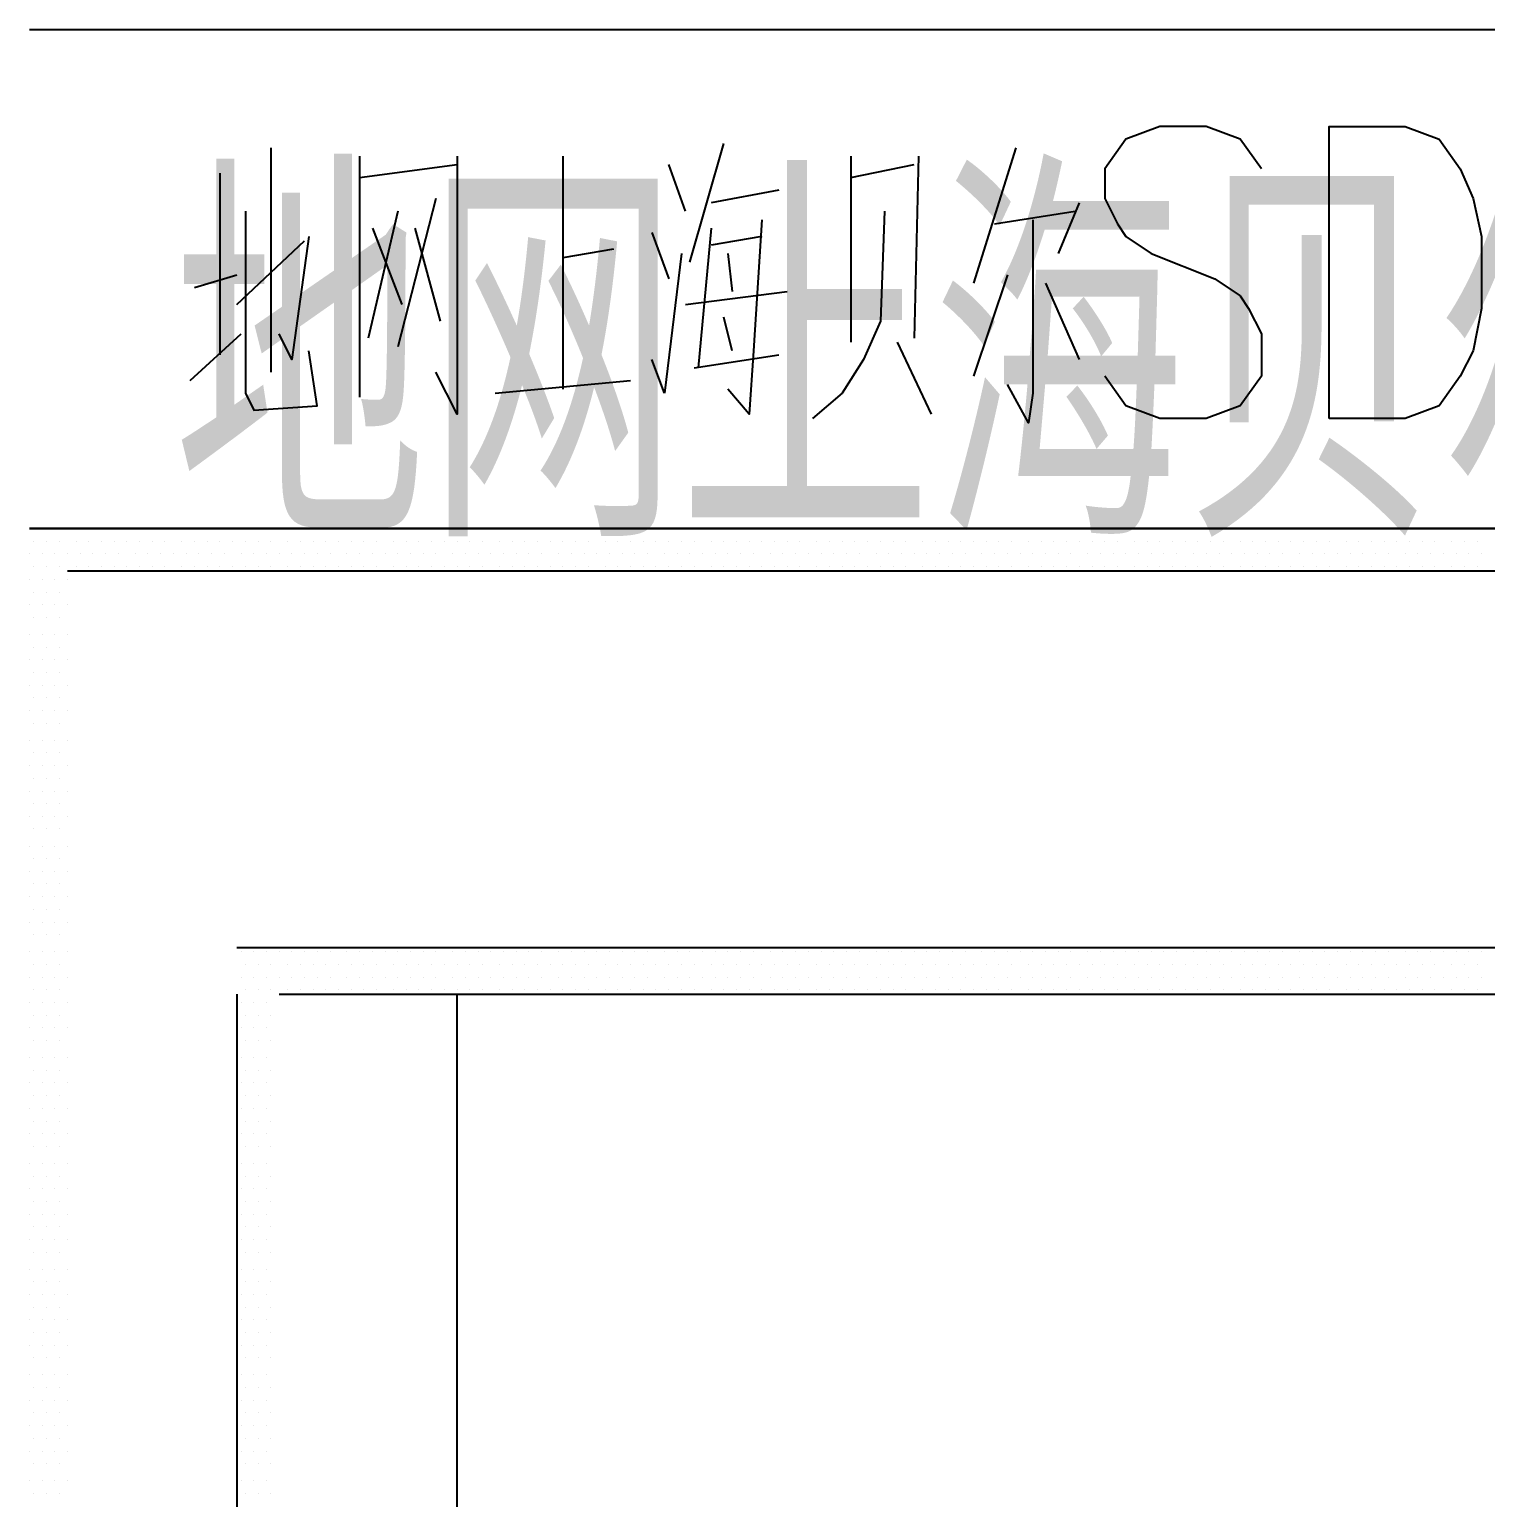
# Model space of a CAD drawing. Header units: metres. Extents: x 17 to 1264, y 17 to 859.
# Drawn here: x 307.72 to 357.25, y 699.69 to 749.66 of the extents above; entities that cross this region are included whole.
import ezdxf

# ---------------------------------------------------------------- set-up
doc = ezdxf.new("R2010")
doc.units = ezdxf.units.M
for name, color, linetype in [('LINES', 7, 'Continuous'), ('POLYLINES', 4, 'Continuous'), ('RECTS', 7, 'Continuous'), ('TEXTS', 3, 'Continuous')]:
    doc.layers.add(name, color=color, linetype=linetype)

msp = doc.modelspace()

# ---------------------------------------------------------------- linework, layer by layer
at = {"layer": 'LINES'}
for p, q in [((315.93, 745.63), (315.93, 738)), ((330.19, 741.74), (331.34, 745.78)), ((341.27, 745.63), (339.83, 741.02)), ((318.95, 745.34), (318.95, 737.14)), ((318.95, 744.62), (322.27, 745.06)), ((325.87, 745.34), (325.87, 737.42)), ((330.04, 743.47), (329.47, 745.06)), ((335.66, 745.34), (335.66, 739.01)), ((335.66, 744.62), (337.82, 745.06)), ((337.96, 745.34), (337.82, 739.15)), ((314.2, 744.77), (314.2, 738.58)), ((333.21, 744.19), (330.91, 743.76)), ((321.55, 743.9), (320.25, 738.86)), ((343.43, 743.76), (342.71, 742.03)), ((320.25, 743.47), (319.24, 739.15)), ((332.63, 743.18), (332.35, 738.72)), ((340.55, 743.04), (343.29, 743.47)), ((319.39, 742.9), (320.39, 740.3)), ((320.83, 742.9), (321.69, 739.73)), ((328.89, 742.75), (329.47, 741.17)), ((330.91, 742.9), (330.47, 738.14)), ((332.63, 742.61), (330.91, 742.32)), ((314.78, 740.3), (317.08, 742.46)), ((327.59, 742.18), (325.87, 741.89)), ((329.9, 742.03), (329.32, 737.28)), ((331.48, 742.03), (331.63, 740.74)), ((313.34, 740.88), (314.78, 741.31)), ((340.99, 741.31), (339.83, 737.86)), ((342.28, 741.02), (343.43, 738.43)), ((330.04, 740.3), (333.5, 740.74)), ((331.63, 738.72), (331.34, 739.87)), ((313.19, 737.71), (314.92, 739.3)), ((337.24, 739.01), (338.39, 736.56)), ((330.33, 738.14), (333.21, 738.58)), ((329.32, 737.28), (328.89, 738.43)), ((323.56, 737.28), (328.17, 737.71)), ((307.87, 732.24), (307.87, 732.24)), ((308.3, 732.24), (308.3, 732.24)), ((308.73, 732.24), (308.73, 732.24)), ((309.31, 732.24), (309.31, 732.24)), ((309.74, 732.24), (309.74, 732.24)), ((310.17, 732.24), (310.17, 732.24)), ((310.6, 732.24), (310.6, 732.24)), ((311.03, 732.24), (311.03, 732.24)), ((311.47, 732.24), (311.47, 732.24)), ((311.9, 732.24), (311.9, 732.24)), ((312.33, 732.24), (312.33, 732.24)), ((312.91, 732.24), (312.91, 732.24)), ((313.34, 732.24), (313.34, 732.24)), ((313.77, 732.24), (313.77, 732.24)), ((314.2, 732.24), (314.2, 732.24)), ((314.63, 732.24), (314.63, 732.24)), ((315.07, 732.24), (315.07, 732.24)), ((315.5, 732.24), (315.5, 732.24)), ((315.93, 732.24), (315.93, 732.24)), ((316.51, 732.24), (316.51, 732.24)), ((316.94, 732.24), (316.94, 732.24)), ((317.37, 732.24), (317.37, 732.24)), ((317.8, 732.24), (317.8, 732.24)), ((318.23, 732.24), (318.23, 732.24)), ((318.67, 732.24), (318.67, 732.24)), ((319.1, 732.24), (319.1, 732.24)), ((319.53, 732.24), (319.53, 732.24)), ((320.11, 732.24), (320.11, 732.24)), ((320.54, 732.24), (320.54, 732.24)), ((320.97, 732.24), (320.97, 732.24)), ((321.4, 732.24), (321.4, 732.24)), ((321.83, 732.24), (321.83, 732.24)), ((322.27, 732.24), (322.27, 732.24)), ((322.7, 732.24), (322.7, 732.24)), ((323.13, 732.24), (323.13, 732.24)), ((323.71, 732.24), (323.71, 732.24)), ((324.14, 732.24), (324.14, 732.24)), ((324.57, 732.24), (324.57, 732.24)), ((325, 732.24), (325, 732.24)), ((325.43, 732.24), (325.43, 732.24)), ((325.87, 732.24), (325.87, 732.24)), ((326.3, 732.24), (326.3, 732.24)), ((326.73, 732.24), (326.73, 732.24)), ((327.31, 732.24), (327.31, 732.24)), ((327.74, 732.24), (327.74, 732.24)), ((328.17, 732.24), (328.17, 732.24)), ((328.6, 732.24), (328.6, 732.24)), ((329.03, 732.24), (329.03, 732.24)), ((329.47, 732.24), (329.47, 732.24)), ((329.9, 732.24), (329.9, 732.24)), ((330.33, 732.24), (330.33, 732.24)), ((330.91, 732.24), (330.91, 732.24)), ((331.34, 732.24), (331.34, 732.24)), ((331.77, 732.24), (331.77, 732.24)), ((332.2, 732.24), (332.2, 732.24)), ((332.63, 732.24), (332.63, 732.24)), ((333.07, 732.24), (333.07, 732.24)), ((333.5, 732.24), (333.5, 732.24)), ((333.93, 732.24), (333.93, 732.24)), ((334.51, 732.24), (334.51, 732.24)), ((334.94, 732.24), (334.94, 732.24)), ((335.37, 732.24), (335.37, 732.24)), ((335.8, 732.24), (335.8, 732.24)), ((336.23, 732.24), (336.23, 732.24)), ((336.67, 732.24), (336.67, 732.24)), ((337.1, 732.24), (337.1, 732.24)), ((337.53, 732.24), (337.53, 732.24)), ((338.11, 732.24), (338.11, 732.24)), ((338.54, 732.24), (338.54, 732.24)), ((338.97, 732.24), (338.97, 732.24)), ((339.4, 732.24), (339.4, 732.24)), ((339.83, 732.24), (339.83, 732.24)), ((340.27, 732.24), (340.27, 732.24)), ((340.7, 732.24), (340.7, 732.24)), ((341.13, 732.24), (341.13, 732.24)), ((341.71, 732.24), (341.71, 732.24)), ((342.14, 732.24), (342.14, 732.24)), ((342.57, 732.24), (342.57, 732.24)), ((343, 732.24), (343, 732.24)), ((343.43, 732.24), (343.43, 732.24)), ((343.87, 732.24), (343.87, 732.24)), ((344.3, 732.24), (344.3, 732.24)), ((344.73, 732.24), (344.73, 732.24)), ((345.31, 732.24), (345.31, 732.24)), ((345.74, 732.24), (345.74, 732.24)), ((346.17, 732.24), (346.17, 732.24)), ((346.6, 732.24), (346.6, 732.24)), ((347.03, 732.24), (347.03, 732.24)), ((347.47, 732.24), (347.47, 732.24)), ((347.9, 732.24), (347.9, 732.24)), ((348.33, 732.24), (348.33, 732.24)), ((348.91, 732.24), (348.91, 732.24)), ((349.34, 732.24), (349.34, 732.24)), ((349.77, 732.24), (349.77, 732.24)), ((350.2, 732.24), (350.2, 732.24)), ((350.63, 732.24), (350.63, 732.24)), ((351.07, 732.24), (351.07, 732.24)), ((351.5, 732.24), (351.5, 732.24)), ((351.93, 732.24), (351.93, 732.24)), ((352.51, 732.24), (352.51, 732.24)), ((352.94, 732.24), (352.94, 732.24)), ((353.37, 732.24), (353.37, 732.24)), ((353.8, 732.24), (353.8, 732.24)), ((354.23, 732.24), (354.23, 732.24)), ((354.67, 732.24), (354.67, 732.24)), ((355.1, 732.24), (355.1, 732.24)), ((355.53, 732.24), (355.53, 732.24)), ((356.11, 732.24), (356.11, 732.24)), ((356.54, 732.24), (356.54, 732.24)), ((356.97, 732.24), (356.97, 732.24)), ((307.72, 731.81), (307.72, 731.81)), ((308.15, 731.81), (308.15, 731.81)), ((308.59, 731.81), (308.59, 731.81)), ((309.02, 731.81), (309.02, 731.81)), ((309.45, 731.81), (309.45, 731.81)), ((309.88, 731.81), (309.88, 731.81)), ((310.31, 731.81), (310.31, 731.81)), ((310.75, 731.81), (310.75, 731.81)), ((311.32, 731.81), (311.32, 731.81)), ((311.75, 731.81), (311.75, 731.81)), ((312.19, 731.81), (312.19, 731.81)), ((312.62, 731.81), (312.62, 731.81)), ((313.05, 731.81), (313.05, 731.81)), ((313.48, 731.81), (313.48, 731.81)), ((313.91, 731.81), (313.91, 731.81)), ((314.35, 731.81), (314.35, 731.81)), ((314.92, 731.81), (314.92, 731.81)), ((315.35, 731.81), (315.35, 731.81)), ((315.79, 731.81), (315.79, 731.81)), ((316.22, 731.81), (316.22, 731.81)), ((316.65, 731.81), (316.65, 731.81)), ((317.08, 731.81), (317.08, 731.81)), ((317.51, 731.81), (317.51, 731.81)), ((317.95, 731.81), (317.95, 731.81)), ((318.52, 731.81), (318.52, 731.81)), ((318.95, 731.81), (318.95, 731.81)), ((319.39, 731.81), (319.39, 731.81)), ((319.82, 731.81), (319.82, 731.81)), ((320.25, 731.81), (320.25, 731.81)), ((320.68, 731.81), (320.68, 731.81)), ((321.11, 731.81), (321.11, 731.81)), ((321.55, 731.81), (321.55, 731.81)), ((322.12, 731.81), (322.12, 731.81)), ((322.55, 731.81), (322.55, 731.81)), ((322.99, 731.81), (322.99, 731.81)), ((323.42, 731.81), (323.42, 731.81)), ((323.85, 731.81), (323.85, 731.81)), ((324.28, 731.81), (324.28, 731.81)), ((324.71, 731.81), (324.71, 731.81)), ((325.15, 731.81), (325.15, 731.81)), ((325.72, 731.81), (325.72, 731.81)), ((326.15, 731.81), (326.15, 731.81)), ((326.59, 731.81), (326.59, 731.81)), ((327.02, 731.81), (327.02, 731.81)), ((327.45, 731.81), (327.45, 731.81)), ((327.88, 731.81), (327.88, 731.81)), ((328.31, 731.81), (328.31, 731.81)), ((328.75, 731.81), (328.75, 731.81)), ((329.32, 731.81), (329.32, 731.81)), ((329.75, 731.81), (329.75, 731.81)), ((330.19, 731.81), (330.19, 731.81)), ((330.62, 731.81), (330.62, 731.81)), ((331.05, 731.81), (331.05, 731.81)), ((331.48, 731.81), (331.48, 731.81)), ((331.91, 731.81), (331.91, 731.81)), ((332.35, 731.81), (332.35, 731.81)), ((332.92, 731.81), (332.92, 731.81)), ((333.35, 731.81), (333.35, 731.81)), ((333.79, 731.81), (333.79, 731.81)), ((334.22, 731.81), (334.22, 731.81)), ((334.65, 731.81), (334.65, 731.81)), ((335.08, 731.81), (335.08, 731.81)), ((335.51, 731.81), (335.51, 731.81)), ((335.95, 731.81), (335.95, 731.81)), ((336.52, 731.81), (336.52, 731.81)), ((336.95, 731.81), (336.95, 731.81)), ((337.39, 731.81), (337.39, 731.81)), ((337.82, 731.81), (337.82, 731.81)), ((338.25, 731.81), (338.25, 731.81)), ((338.68, 731.81), (338.68, 731.81)), ((339.11, 731.81), (339.11, 731.81)), ((339.55, 731.81), (339.55, 731.81)), ((340.12, 731.81), (340.12, 731.81)), ((340.55, 731.81), (340.55, 731.81)), ((340.99, 731.81), (340.99, 731.81)), ((341.42, 731.81), (341.42, 731.81)), ((341.85, 731.81), (341.85, 731.81)), ((342.28, 731.81), (342.28, 731.81)), ((342.71, 731.81), (342.71, 731.81)), ((343.15, 731.81), (343.15, 731.81)), ((343.72, 731.81), (343.72, 731.81)), ((344.15, 731.81), (344.15, 731.81)), ((344.59, 731.81), (344.59, 731.81)), ((345.02, 731.81), (345.02, 731.81)), ((345.45, 731.81), (345.45, 731.81)), ((345.88, 731.81), (345.88, 731.81)), ((346.31, 731.81), (346.31, 731.81)), ((346.75, 731.81), (346.75, 731.81)), ((347.32, 731.81), (347.32, 731.81)), ((347.75, 731.81), (347.75, 731.81)), ((348.19, 731.81), (348.19, 731.81)), ((348.62, 731.81), (348.62, 731.81)), ((349.05, 731.81), (349.05, 731.81)), ((349.48, 731.81), (349.48, 731.81)), ((349.91, 731.81), (349.91, 731.81)), ((350.35, 731.81), (350.35, 731.81)), ((350.92, 731.81), (350.92, 731.81)), ((351.35, 731.81), (351.35, 731.81)), ((351.79, 731.81), (351.79, 731.81)), ((352.22, 731.81), (352.22, 731.81)), ((352.65, 731.81), (352.65, 731.81)), ((353.08, 731.81), (353.08, 731.81)), ((353.51, 731.81), (353.51, 731.81)), ((353.95, 731.81), (353.95, 731.81)), ((354.52, 731.81), (354.52, 731.81)), ((354.95, 731.81), (354.95, 731.81)), ((355.39, 731.81), (355.39, 731.81)), ((355.82, 731.81), (355.82, 731.81)), ((356.25, 731.81), (356.25, 731.81)), ((356.68, 731.81), (356.68, 731.81)), ((357.11, 731.81), (357.11, 731.81)), ((307.87, 731.38), (307.87, 731.38)), ((308.3, 731.38), (308.3, 731.38)), ((308.73, 731.38), (308.73, 731.38)), ((309.31, 731.38), (309.31, 731.38)), ((309.74, 731.38), (309.74, 731.38)), ((310.17, 731.38), (310.17, 731.38)), ((310.6, 731.38), (310.6, 731.38)), ((311.03, 731.38), (311.03, 731.38)), ((311.47, 731.38), (311.47, 731.38)), ((311.9, 731.38), (311.9, 731.38)), ((312.33, 731.38), (312.33, 731.38)), ((312.91, 731.38), (312.91, 731.38)), ((313.34, 731.38), (313.34, 731.38)), ((313.77, 731.38), (313.77, 731.38)), ((314.2, 731.38), (314.2, 731.38)), ((314.63, 731.38), (314.63, 731.38)), ((315.07, 731.38), (315.07, 731.38)), ((315.5, 731.38), (315.5, 731.38)), ((315.93, 731.38), (315.93, 731.38)), ((316.51, 731.38), (316.51, 731.38)), ((316.94, 731.38), (316.94, 731.38)), ((317.37, 731.38), (317.37, 731.38)), ((317.8, 731.38), (317.8, 731.38)), ((318.23, 731.38), (318.23, 731.38)), ((318.67, 731.38), (318.67, 731.38)), ((319.1, 731.38), (319.1, 731.38)), ((319.53, 731.38), (319.53, 731.38)), ((320.11, 731.38), (320.11, 731.38)), ((320.54, 731.38), (320.54, 731.38)), ((320.97, 731.38), (320.97, 731.38)), ((321.4, 731.38), (321.4, 731.38)), ((321.83, 731.38), (321.83, 731.38)), ((322.27, 731.38), (322.27, 731.38)), ((322.7, 731.38), (322.7, 731.38)), ((323.13, 731.38), (323.13, 731.38)), ((323.71, 731.38), (323.71, 731.38)), ((324.14, 731.38), (324.14, 731.38)), ((324.57, 731.38), (324.57, 731.38)), ((325, 731.38), (325, 731.38)), ((325.43, 731.38), (325.43, 731.38)), ((325.87, 731.38), (325.87, 731.38)), ((326.3, 731.38), (326.3, 731.38)), ((326.73, 731.38), (326.73, 731.38)), ((327.31, 731.38), (327.31, 731.38)), ((327.74, 731.38), (327.74, 731.38)), ((328.17, 731.38), (328.17, 731.38)), ((328.6, 731.38), (328.6, 731.38)), ((329.03, 731.38), (329.03, 731.38)), ((329.47, 731.38), (329.47, 731.38)), ((329.9, 731.38), (329.9, 731.38)), ((330.33, 731.38), (330.33, 731.38)), ((330.91, 731.38), (330.91, 731.38)), ((331.34, 731.38), (331.34, 731.38)), ((331.77, 731.38), (331.77, 731.38)), ((332.2, 731.38), (332.2, 731.38)), ((332.63, 731.38), (332.63, 731.38)), ((333.07, 731.38), (333.07, 731.38)), ((333.5, 731.38), (333.5, 731.38)), ((333.93, 731.38), (333.93, 731.38)), ((334.51, 731.38), (334.51, 731.38)), ((334.94, 731.38), (334.94, 731.38)), ((335.37, 731.38), (335.37, 731.38)), ((335.8, 731.38), (335.8, 731.38)), ((336.23, 731.38), (336.23, 731.38)), ((336.67, 731.38), (336.67, 731.38)), ((337.1, 731.38), (337.1, 731.38)), ((337.53, 731.38), (337.53, 731.38)), ((338.11, 731.38), (338.11, 731.38)), ((338.54, 731.38), (338.54, 731.38)), ((338.97, 731.38), (338.97, 731.38)), ((339.4, 731.38), (339.4, 731.38)), ((339.83, 731.38), (339.83, 731.38)), ((340.27, 731.38), (340.27, 731.38)), ((340.7, 731.38), (340.7, 731.38)), ((341.13, 731.38), (341.13, 731.38)), ((341.71, 731.38), (341.71, 731.38)), ((342.14, 731.38), (342.14, 731.38)), ((342.57, 731.38), (342.57, 731.38)), ((343, 731.38), (343, 731.38)), ((343.43, 731.38), (343.43, 731.38)), ((343.87, 731.38), (343.87, 731.38)), ((344.3, 731.38), (344.3, 731.38)), ((344.73, 731.38), (344.73, 731.38)), ((345.31, 731.38), (345.31, 731.38)), ((345.74, 731.38), (345.74, 731.38)), ((346.17, 731.38), (346.17, 731.38)), ((346.6, 731.38), (346.6, 731.38)), ((347.03, 731.38), (347.03, 731.38)), ((347.47, 731.38), (347.47, 731.38)), ((347.9, 731.38), (347.9, 731.38)), ((348.33, 731.38), (348.33, 731.38)), ((348.91, 731.38), (348.91, 731.38)), ((349.34, 731.38), (349.34, 731.38)), ((349.77, 731.38), (349.77, 731.38)), ((350.2, 731.38), (350.2, 731.38)), ((350.63, 731.38), (350.63, 731.38)), ((351.07, 731.38), (351.07, 731.38)), ((351.5, 731.38), (351.5, 731.38)), ((351.93, 731.38), (351.93, 731.38)), ((352.51, 731.38), (352.51, 731.38)), ((352.94, 731.38), (352.94, 731.38)), ((353.37, 731.38), (353.37, 731.38)), ((353.8, 731.38), (353.8, 731.38)), ((354.23, 731.38), (354.23, 731.38)), ((354.67, 731.38), (354.67, 731.38)), ((355.1, 731.38), (355.1, 731.38)), ((355.53, 731.38), (355.53, 731.38)), ((356.11, 731.38), (356.11, 731.38)), ((356.54, 731.38), (356.54, 731.38)), ((356.97, 731.38), (356.97, 731.38)), ((307.72, 730.94), (307.72, 730.94)), ((307.87, 730.51), (307.87, 730.51)), ((308.15, 730.94), (308.15, 730.94)), ((308.3, 730.51), (308.3, 730.51)), ((308.59, 730.94), (308.59, 730.94)), ((308.73, 730.51), (308.73, 730.51)), ((309.02, 730.94), (309.02, 730.94)), ((307.72, 730.08), (307.72, 730.08)), ((308.15, 730.08), (308.15, 730.08)), ((308.59, 730.08), (308.59, 730.08)), ((309.02, 730.08), (309.02, 730.08)), ((307.87, 729.65), (307.87, 729.65)), ((308.3, 729.65), (308.3, 729.65)), ((308.73, 729.65), (308.73, 729.65)), ((307.72, 729.07), (307.72, 729.07)), ((308.15, 729.07), (308.15, 729.07)), ((308.59, 729.07), (308.59, 729.07)), ((309.02, 729.07), (309.02, 729.07)), ((307.87, 728.64), (307.87, 728.64)), ((308.3, 728.64), (308.3, 728.64)), ((308.73, 728.64), (308.73, 728.64)), ((307.72, 728.21), (307.72, 728.21)), ((308.15, 728.21), (308.15, 728.21)), ((308.59, 728.21), (308.59, 728.21)), ((309.02, 728.21), (309.02, 728.21)), ((307.87, 727.78), (307.87, 727.78)), ((308.3, 727.78), (308.3, 727.78)), ((308.73, 727.78), (308.73, 727.78)), ((307.72, 727.34), (307.72, 727.34)), ((308.15, 727.34), (308.15, 727.34)), ((308.59, 727.34), (308.59, 727.34)), ((309.02, 727.34), (309.02, 727.34)), ((307.87, 726.91), (307.87, 726.91)), ((308.3, 726.91), (308.3, 726.91)), ((308.73, 726.91), (308.73, 726.91)), ((307.72, 726.48), (307.72, 726.48)), ((307.87, 726.05), (307.87, 726.05)), ((308.15, 726.48), (308.15, 726.48)), ((308.3, 726.05), (308.3, 726.05)), ((308.59, 726.48), (308.59, 726.48)), ((308.73, 726.05), (308.73, 726.05)), ((309.02, 726.48), (309.02, 726.48)), ((307.72, 725.47), (307.72, 725.47)), ((307.87, 725.04), (307.87, 725.04)), ((308.15, 725.47), (308.15, 725.47)), ((308.3, 725.04), (308.3, 725.04)), ((308.59, 725.47), (308.59, 725.47)), ((308.73, 725.04), (308.73, 725.04)), ((309.02, 725.47), (309.02, 725.47)), ((307.72, 724.61), (307.72, 724.61)), ((308.15, 724.61), (308.15, 724.61)), ((308.59, 724.61), (308.59, 724.61)), ((309.02, 724.61), (309.02, 724.61)), ((307.87, 724.18), (307.87, 724.18)), ((308.3, 724.18), (308.3, 724.18)), ((308.73, 724.18), (308.73, 724.18)), ((307.72, 723.74), (307.72, 723.74)), ((308.15, 723.74), (308.15, 723.74)), ((308.59, 723.74), (308.59, 723.74)), ((309.02, 723.74), (309.02, 723.74)), ((307.87, 723.31), (307.87, 723.31)), ((308.3, 723.31), (308.3, 723.31)), ((308.73, 723.31), (308.73, 723.31)), ((307.72, 722.88), (307.72, 722.88)), ((308.15, 722.88), (308.15, 722.88)), ((308.59, 722.88), (308.59, 722.88)), ((309.02, 722.88), (309.02, 722.88)), ((307.87, 722.45), (307.87, 722.45)), ((308.3, 722.45), (308.3, 722.45)), ((308.73, 722.45), (308.73, 722.45)), ((307.72, 721.87), (307.72, 721.87)), ((308.15, 721.87), (308.15, 721.87)), ((308.59, 721.87), (308.59, 721.87)), ((309.02, 721.87), (309.02, 721.87)), ((307.72, 721.01), (307.72, 721.01)), ((307.87, 721.44), (307.87, 721.44)), ((308.15, 721.01), (308.15, 721.01)), ((308.3, 721.44), (308.3, 721.44)), ((308.59, 721.01), (308.59, 721.01)), ((308.73, 721.44), (308.73, 721.44)), ((309.02, 721.01), (309.02, 721.01)), ((307.87, 720.58), (307.87, 720.58)), ((308.3, 720.58), (308.3, 720.58)), ((308.73, 720.58), (308.73, 720.58)), ((307.72, 720.14), (307.72, 720.14)), ((308.15, 720.14), (308.15, 720.14)), ((308.59, 720.14), (308.59, 720.14)), ((309.02, 720.14), (309.02, 720.14)), ((307.87, 719.71), (307.87, 719.71)), ((308.3, 719.71), (308.3, 719.71)), ((308.73, 719.71), (308.73, 719.71)), ((307.72, 719.28), (307.72, 719.28)), ((308.15, 719.28), (308.15, 719.28)), ((308.59, 719.28), (308.59, 719.28)), ((309.02, 719.28), (309.02, 719.28)), ((307.87, 718.85), (307.87, 718.85)), ((308.3, 718.85), (308.3, 718.85)), ((308.73, 718.85), (308.73, 718.85)), ((307.72, 718.27), (307.72, 718.27)), ((308.15, 718.27), (308.15, 718.27)), ((308.59, 718.27), (308.59, 718.27)), ((309.02, 718.27), (309.02, 718.27)), ((314.92, 718.27), (314.92, 718.27)), ((315.35, 718.27), (315.35, 718.27)), ((315.79, 718.27), (315.79, 718.27)), ((316.22, 718.27), (316.22, 718.27)), ((316.65, 718.27), (316.65, 718.27)), ((317.08, 718.27), (317.08, 718.27)), ((317.51, 718.27), (317.51, 718.27)), ((317.95, 718.27), (317.95, 718.27)), ((318.52, 718.27), (318.52, 718.27)), ((318.95, 718.27), (318.95, 718.27)), ((319.39, 718.27), (319.39, 718.27)), ((319.82, 718.27), (319.82, 718.27)), ((320.25, 718.27), (320.25, 718.27)), ((320.68, 718.27), (320.68, 718.27)), ((321.11, 718.27), (321.11, 718.27)), ((321.55, 718.27), (321.55, 718.27)), ((322.12, 718.27), (322.12, 718.27)), ((322.55, 718.27), (322.55, 718.27)), ((322.99, 718.27), (322.99, 718.27)), ((323.42, 718.27), (323.42, 718.27)), ((323.85, 718.27), (323.85, 718.27)), ((324.28, 718.27), (324.28, 718.27)), ((324.71, 718.27), (324.71, 718.27)), ((325.15, 718.27), (325.15, 718.27)), ((325.72, 718.27), (325.72, 718.27)), ((326.15, 718.27), (326.15, 718.27)), ((326.59, 718.27), (326.59, 718.27)), ((327.02, 718.27), (327.02, 718.27)), ((327.45, 718.27), (327.45, 718.27)), ((327.88, 718.27), (327.88, 718.27)), ((328.31, 718.27), (328.31, 718.27)), ((328.75, 718.27), (328.75, 718.27)), ((329.32, 718.27), (329.32, 718.27)), ((329.75, 718.27), (329.75, 718.27)), ((330.19, 718.27), (330.19, 718.27)), ((330.62, 718.27), (330.62, 718.27)), ((331.05, 718.27), (331.05, 718.27)), ((331.48, 718.27), (331.48, 718.27)), ((331.91, 718.27), (331.91, 718.27)), ((332.35, 718.27), (332.35, 718.27)), ((332.92, 718.27), (332.92, 718.27)), ((333.35, 718.27), (333.35, 718.27)), ((333.79, 718.27), (333.79, 718.27)), ((334.22, 718.27), (334.22, 718.27)), ((334.65, 718.27), (334.65, 718.27)), ((335.08, 718.27), (335.08, 718.27)), ((335.51, 718.27), (335.51, 718.27)), ((335.95, 718.27), (335.95, 718.27)), ((336.52, 718.27), (336.52, 718.27)), ((336.95, 718.27), (336.95, 718.27)), ((337.39, 718.27), (337.39, 718.27)), ((337.82, 718.27), (337.82, 718.27)), ((338.25, 718.27), (338.25, 718.27)), ((338.68, 718.27), (338.68, 718.27)), ((339.11, 718.27), (339.11, 718.27)), ((339.55, 718.27), (339.55, 718.27)), ((340.12, 718.27), (340.12, 718.27)), ((340.55, 718.27), (340.55, 718.27)), ((340.99, 718.27), (340.99, 718.27)), ((341.42, 718.27), (341.42, 718.27)), ((341.85, 718.27), (341.85, 718.27)), ((342.28, 718.27), (342.28, 718.27)), ((342.71, 718.27), (342.71, 718.27)), ((343.15, 718.27), (343.15, 718.27)), ((343.72, 718.27), (343.72, 718.27)), ((344.15, 718.27), (344.15, 718.27)), ((344.59, 718.27), (344.59, 718.27)), ((345.02, 718.27), (345.02, 718.27)), ((345.45, 718.27), (345.45, 718.27)), ((345.88, 718.27), (345.88, 718.27)), ((346.31, 718.27), (346.31, 718.27)), ((346.75, 718.27), (346.75, 718.27)), ((347.32, 718.27), (347.32, 718.27)), ((347.75, 718.27), (347.75, 718.27)), ((348.19, 718.27), (348.19, 718.27)), ((348.62, 718.27), (348.62, 718.27)), ((349.05, 718.27), (349.05, 718.27)), ((349.48, 718.27), (349.48, 718.27)), ((349.91, 718.27), (349.91, 718.27)), ((350.35, 718.27), (350.35, 718.27)), ((350.92, 718.27), (350.92, 718.27)), ((351.35, 718.27), (351.35, 718.27)), ((351.79, 718.27), (351.79, 718.27)), ((352.22, 718.27), (352.22, 718.27)), ((352.65, 718.27), (352.65, 718.27)), ((353.08, 718.27), (353.08, 718.27)), ((353.51, 718.27), (353.51, 718.27)), ((353.95, 718.27), (353.95, 718.27)), ((354.52, 718.27), (354.52, 718.27)), ((354.95, 718.27), (354.95, 718.27)), ((355.39, 718.27), (355.39, 718.27)), ((355.82, 718.27), (355.82, 718.27)), ((356.25, 718.27), (356.25, 718.27)), ((356.68, 718.27), (356.68, 718.27)), ((357.11, 718.27), (357.11, 718.27)), ((307.87, 717.84), (307.87, 717.84)), ((308.3, 717.84), (308.3, 717.84)), ((308.73, 717.84), (308.73, 717.84)), ((315.07, 717.84), (315.07, 717.84)), ((315.5, 717.84), (315.5, 717.84)), ((315.93, 717.84), (315.93, 717.84)), ((316.51, 717.84), (316.51, 717.84)), ((316.94, 717.84), (316.94, 717.84)), ((317.37, 717.84), (317.37, 717.84)), ((317.8, 717.84), (317.8, 717.84)), ((318.23, 717.84), (318.23, 717.84)), ((318.67, 717.84), (318.67, 717.84)), ((319.1, 717.84), (319.1, 717.84)), ((319.53, 717.84), (319.53, 717.84)), ((320.11, 717.84), (320.11, 717.84)), ((320.54, 717.84), (320.54, 717.84)), ((320.97, 717.84), (320.97, 717.84)), ((321.4, 717.84), (321.4, 717.84)), ((321.83, 717.84), (321.83, 717.84)), ((322.27, 717.84), (322.27, 717.84)), ((322.7, 717.84), (322.7, 717.84)), ((323.13, 717.84), (323.13, 717.84)), ((323.71, 717.84), (323.71, 717.84)), ((324.14, 717.84), (324.14, 717.84)), ((324.57, 717.84), (324.57, 717.84)), ((325, 717.84), (325, 717.84)), ((325.43, 717.84), (325.43, 717.84)), ((325.87, 717.84), (325.87, 717.84)), ((326.3, 717.84), (326.3, 717.84)), ((326.73, 717.84), (326.73, 717.84)), ((327.31, 717.84), (327.31, 717.84)), ((327.74, 717.84), (327.74, 717.84)), ((328.17, 717.84), (328.17, 717.84)), ((328.6, 717.84), (328.6, 717.84)), ((329.03, 717.84), (329.03, 717.84)), ((329.47, 717.84), (329.47, 717.84)), ((329.9, 717.84), (329.9, 717.84)), ((330.33, 717.84), (330.33, 717.84)), ((330.91, 717.84), (330.91, 717.84)), ((331.34, 717.84), (331.34, 717.84)), ((331.77, 717.84), (331.77, 717.84)), ((332.2, 717.84), (332.2, 717.84)), ((332.63, 717.84), (332.63, 717.84)), ((333.07, 717.84), (333.07, 717.84)), ((333.5, 717.84), (333.5, 717.84)), ((333.93, 717.84), (333.93, 717.84)), ((334.51, 717.84), (334.51, 717.84)), ((334.94, 717.84), (334.94, 717.84)), ((335.37, 717.84), (335.37, 717.84)), ((335.8, 717.84), (335.8, 717.84)), ((336.23, 717.84), (336.23, 717.84)), ((336.67, 717.84), (336.67, 717.84)), ((337.1, 717.84), (337.1, 717.84)), ((337.53, 717.84), (337.53, 717.84)), ((338.11, 717.84), (338.11, 717.84)), ((338.54, 717.84), (338.54, 717.84)), ((338.97, 717.84), (338.97, 717.84)), ((339.4, 717.84), (339.4, 717.84)), ((339.83, 717.84), (339.83, 717.84)), ((340.27, 717.84), (340.27, 717.84)), ((340.7, 717.84), (340.7, 717.84)), ((341.13, 717.84), (341.13, 717.84)), ((341.71, 717.84), (341.71, 717.84)), ((342.14, 717.84), (342.14, 717.84)), ((342.57, 717.84), (342.57, 717.84)), ((343, 717.84), (343, 717.84)), ((343.43, 717.84), (343.43, 717.84)), ((343.87, 717.84), (343.87, 717.84)), ((344.3, 717.84), (344.3, 717.84)), ((344.73, 717.84), (344.73, 717.84)), ((345.31, 717.84), (345.31, 717.84)), ((345.74, 717.84), (345.74, 717.84)), ((346.17, 717.84), (346.17, 717.84)), ((346.6, 717.84), (346.6, 717.84)), ((347.03, 717.84), (347.03, 717.84)), ((347.47, 717.84), (347.47, 717.84)), ((347.9, 717.84), (347.9, 717.84)), ((348.33, 717.84), (348.33, 717.84)), ((348.91, 717.84), (348.91, 717.84)), ((349.34, 717.84), (349.34, 717.84)), ((349.77, 717.84), (349.77, 717.84)), ((350.2, 717.84), (350.2, 717.84)), ((350.63, 717.84), (350.63, 717.84)), ((351.07, 717.84), (351.07, 717.84)), ((351.5, 717.84), (351.5, 717.84)), ((351.93, 717.84), (351.93, 717.84)), ((352.51, 717.84), (352.51, 717.84)), ((352.94, 717.84), (352.94, 717.84)), ((353.37, 717.84), (353.37, 717.84)), ((353.8, 717.84), (353.8, 717.84)), ((354.23, 717.84), (354.23, 717.84)), ((354.67, 717.84), (354.67, 717.84)), ((355.1, 717.84), (355.1, 717.84)), ((355.53, 717.84), (355.53, 717.84)), ((356.11, 717.84), (356.11, 717.84)), ((356.54, 717.84), (356.54, 717.84)), ((356.97, 717.84), (356.97, 717.84)), ((307.72, 717.41), (307.72, 717.41)), ((308.15, 717.41), (308.15, 717.41)), ((308.59, 717.41), (308.59, 717.41)), ((309.02, 717.41), (309.02, 717.41)), ((314.92, 717.41), (314.92, 717.41)), ((315.35, 717.41), (315.35, 717.41)), ((315.79, 717.41), (315.79, 717.41)), ((316.22, 717.41), (316.22, 717.41)), ((316.65, 717.41), (316.65, 717.41)), ((317.08, 717.41), (317.08, 717.41)), ((317.51, 717.41), (317.51, 717.41)), ((317.95, 717.41), (317.95, 717.41)), ((318.52, 717.41), (318.52, 717.41)), ((318.95, 717.41), (318.95, 717.41)), ((319.39, 717.41), (319.39, 717.41)), ((319.82, 717.41), (319.82, 717.41)), ((320.25, 717.41), (320.25, 717.41)), ((320.68, 717.41), (320.68, 717.41)), ((321.11, 717.41), (321.11, 717.41)), ((321.55, 717.41), (321.55, 717.41)), ((322.12, 717.41), (322.12, 717.41)), ((322.55, 717.41), (322.55, 717.41)), ((322.99, 717.41), (322.99, 717.41)), ((323.42, 717.41), (323.42, 717.41)), ((323.85, 717.41), (323.85, 717.41)), ((324.28, 717.41), (324.28, 717.41)), ((324.71, 717.41), (324.71, 717.41)), ((325.15, 717.41), (325.15, 717.41)), ((325.72, 717.41), (325.72, 717.41)), ((326.15, 717.41), (326.15, 717.41)), ((326.59, 717.41), (326.59, 717.41)), ((327.02, 717.41), (327.02, 717.41)), ((327.45, 717.41), (327.45, 717.41)), ((327.88, 717.41), (327.88, 717.41)), ((328.31, 717.41), (328.31, 717.41)), ((328.75, 717.41), (328.75, 717.41)), ((329.32, 717.41), (329.32, 717.41)), ((329.75, 717.41), (329.75, 717.41)), ((330.19, 717.41), (330.19, 717.41)), ((330.62, 717.41), (330.62, 717.41)), ((331.05, 717.41), (331.05, 717.41)), ((331.48, 717.41), (331.48, 717.41)), ((331.91, 717.41), (331.91, 717.41)), ((332.35, 717.41), (332.35, 717.41)), ((332.92, 717.41), (332.92, 717.41)), ((333.35, 717.41), (333.35, 717.41)), ((333.79, 717.41), (333.79, 717.41)), ((334.22, 717.41), (334.22, 717.41)), ((334.65, 717.41), (334.65, 717.41)), ((335.08, 717.41), (335.08, 717.41)), ((335.51, 717.41), (335.51, 717.41)), ((335.95, 717.41), (335.95, 717.41)), ((336.52, 717.41), (336.52, 717.41)), ((336.95, 717.41), (336.95, 717.41)), ((337.39, 717.41), (337.39, 717.41)), ((337.82, 717.41), (337.82, 717.41)), ((338.25, 717.41), (338.25, 717.41)), ((338.68, 717.41), (338.68, 717.41)), ((339.11, 717.41), (339.11, 717.41)), ((339.55, 717.41), (339.55, 717.41)), ((340.12, 717.41), (340.12, 717.41)), ((340.55, 717.41), (340.55, 717.41)), ((340.99, 717.41), (340.99, 717.41)), ((341.42, 717.41), (341.42, 717.41)), ((341.85, 717.41), (341.85, 717.41)), ((342.28, 717.41), (342.28, 717.41)), ((342.71, 717.41), (342.71, 717.41)), ((343.15, 717.41), (343.15, 717.41)), ((343.72, 717.41), (343.72, 717.41)), ((344.15, 717.41), (344.15, 717.41)), ((344.59, 717.41), (344.59, 717.41)), ((345.02, 717.41), (345.02, 717.41)), ((345.45, 717.41), (345.45, 717.41)), ((345.88, 717.41), (345.88, 717.41)), ((346.31, 717.41), (346.31, 717.41)), ((346.75, 717.41), (346.75, 717.41)), ((347.32, 717.41), (347.32, 717.41)), ((347.75, 717.41), (347.75, 717.41)), ((348.19, 717.41), (348.19, 717.41)), ((348.62, 717.41), (348.62, 717.41)), ((349.05, 717.41), (349.05, 717.41)), ((349.48, 717.41), (349.48, 717.41)), ((349.91, 717.41), (349.91, 717.41)), ((350.35, 717.41), (350.35, 717.41)), ((350.92, 717.41), (350.92, 717.41)), ((351.35, 717.41), (351.35, 717.41)), ((351.79, 717.41), (351.79, 717.41)), ((352.22, 717.41), (352.22, 717.41)), ((352.65, 717.41), (352.65, 717.41)), ((353.08, 717.41), (353.08, 717.41)), ((353.51, 717.41), (353.51, 717.41)), ((353.95, 717.41), (353.95, 717.41)), ((354.52, 717.41), (354.52, 717.41)), ((354.95, 717.41), (354.95, 717.41)), ((355.39, 717.41), (355.39, 717.41)), ((355.82, 717.41), (355.82, 717.41)), ((356.25, 717.41), (356.25, 717.41)), ((356.68, 717.41), (356.68, 717.41)), ((357.11, 717.41), (357.11, 717.41)), ((307.72, 716.54), (307.72, 716.54)), ((307.87, 716.98), (307.87, 716.98)), ((308.15, 716.54), (308.15, 716.54)), ((308.3, 716.98), (308.3, 716.98)), ((308.59, 716.54), (308.59, 716.54)), ((308.73, 716.98), (308.73, 716.98)), ((309.02, 716.54), (309.02, 716.54)), ((314.92, 716.54), (314.92, 716.54)), ((315.07, 716.98), (315.07, 716.98)), ((315.35, 716.54), (315.35, 716.54)), ((315.5, 716.98), (315.5, 716.98)), ((315.79, 716.54), (315.79, 716.54)), ((315.93, 716.98), (315.93, 716.98)), ((316.22, 716.83), (462.81, 716.83)), ((316.51, 716.98), (316.51, 716.98)), ((316.94, 716.98), (316.94, 716.98)), ((317.37, 716.98), (317.37, 716.98)), ((317.8, 716.98), (317.8, 716.98)), ((318.23, 716.98), (318.23, 716.98)), ((318.67, 716.98), (318.67, 716.98)), ((319.1, 716.98), (319.1, 716.98)), ((319.53, 716.98), (319.53, 716.98)), ((320.11, 716.98), (320.11, 716.98)), ((320.54, 716.98), (320.54, 716.98)), ((320.97, 716.98), (320.97, 716.98)), ((321.4, 716.98), (321.4, 716.98)), ((321.83, 716.98), (321.83, 716.98)), ((322.27, 716.98), (322.27, 716.98)), ((322.27, 121.54), (322.27, 716.83)), ((322.7, 716.98), (322.7, 716.98)), ((323.13, 716.98), (323.13, 716.98)), ((323.71, 716.98), (323.71, 716.98)), ((324.14, 716.98), (324.14, 716.98)), ((324.57, 716.98), (324.57, 716.98)), ((325, 716.98), (325, 716.98)), ((325.43, 716.98), (325.43, 716.98)), ((325.87, 716.98), (325.87, 716.98)), ((326.3, 716.98), (326.3, 716.98)), ((326.73, 716.98), (326.73, 716.98)), ((327.31, 716.98), (327.31, 716.98)), ((327.74, 716.98), (327.74, 716.98)), ((328.17, 716.98), (328.17, 716.98)), ((328.6, 716.98), (328.6, 716.98)), ((329.03, 716.98), (329.03, 716.98)), ((329.47, 716.98), (329.47, 716.98)), ((329.9, 716.98), (329.9, 716.98)), ((330.33, 716.98), (330.33, 716.98)), ((330.91, 716.98), (330.91, 716.98)), ((331.34, 716.98), (331.34, 716.98)), ((331.77, 716.98), (331.77, 716.98)), ((332.2, 716.98), (332.2, 716.98)), ((332.63, 716.98), (332.63, 716.98)), ((333.07, 716.98), (333.07, 716.98)), ((333.5, 716.98), (333.5, 716.98)), ((333.93, 716.98), (333.93, 716.98)), ((334.51, 716.98), (334.51, 716.98)), ((334.94, 716.98), (334.94, 716.98)), ((335.37, 716.98), (335.37, 716.98)), ((335.8, 716.98), (335.8, 716.98)), ((336.23, 716.98), (336.23, 716.98)), ((336.67, 716.98), (336.67, 716.98)), ((337.1, 716.98), (337.1, 716.98)), ((337.53, 716.98), (337.53, 716.98)), ((338.11, 716.98), (338.11, 716.98)), ((338.54, 716.98), (338.54, 716.98)), ((338.97, 716.98), (338.97, 716.98)), ((339.4, 716.98), (339.4, 716.98)), ((339.83, 716.98), (339.83, 716.98)), ((340.27, 716.98), (340.27, 716.98)), ((340.7, 716.98), (340.7, 716.98)), ((341.13, 716.98), (341.13, 716.98)), ((341.71, 716.98), (341.71, 716.98)), ((342.14, 716.98), (342.14, 716.98)), ((342.57, 716.98), (342.57, 716.98)), ((343, 716.98), (343, 716.98)), ((343.43, 716.98), (343.43, 716.98)), ((343.87, 716.98), (343.87, 716.98)), ((344.3, 716.98), (344.3, 716.98)), ((344.73, 716.98), (344.73, 716.98)), ((345.31, 716.98), (345.31, 716.98)), ((345.74, 716.98), (345.74, 716.98)), ((346.17, 716.98), (346.17, 716.98)), ((346.6, 716.98), (346.6, 716.98)), ((347.03, 716.98), (347.03, 716.98)), ((347.47, 716.98), (347.47, 716.98)), ((347.9, 716.98), (347.9, 716.98)), ((348.33, 716.98), (348.33, 716.98)), ((348.91, 716.98), (348.91, 716.98)), ((349.34, 716.98), (349.34, 716.98)), ((349.77, 716.98), (349.77, 716.98)), ((350.2, 716.98), (350.2, 716.98)), ((350.63, 716.98), (350.63, 716.98)), ((351.07, 716.98), (351.07, 716.98)), ((351.5, 716.98), (351.5, 716.98)), ((351.93, 716.98), (351.93, 716.98)), ((352.51, 716.98), (352.51, 716.98)), ((352.94, 716.98), (352.94, 716.98)), ((353.37, 716.98), (353.37, 716.98)), ((353.8, 716.98), (353.8, 716.98)), ((354.23, 716.98), (354.23, 716.98)), ((354.67, 716.98), (354.67, 716.98)), ((355.1, 716.98), (355.1, 716.98)), ((355.53, 716.98), (355.53, 716.98)), ((356.11, 716.98), (356.11, 716.98)), ((356.54, 716.98), (356.54, 716.98)), ((356.97, 716.98), (356.97, 716.98)), ((307.87, 716.11), (307.87, 716.11)), ((308.3, 716.11), (308.3, 716.11)), ((308.73, 716.11), (308.73, 716.11)), ((315.07, 716.11), (315.07, 716.11)), ((315.5, 716.11), (315.5, 716.11)), ((315.93, 716.11), (315.93, 716.11)), ((307.72, 715.68), (307.72, 715.68)), ((308.15, 715.68), (308.15, 715.68)), ((308.59, 715.68), (308.59, 715.68)), ((309.02, 715.68), (309.02, 715.68)), ((314.92, 715.68), (314.92, 715.68)), ((315.35, 715.68), (315.35, 715.68)), ((315.79, 715.68), (315.79, 715.68)), ((307.87, 715.25), (307.87, 715.25)), ((308.3, 715.25), (308.3, 715.25)), ((308.73, 715.25), (308.73, 715.25)), ((315.07, 715.25), (315.07, 715.25)), ((315.5, 715.25), (315.5, 715.25)), ((315.93, 715.25), (315.93, 715.25)), ((307.72, 714.67), (307.72, 714.67)), ((308.15, 714.67), (308.15, 714.67)), ((308.59, 714.67), (308.59, 714.67)), ((309.02, 714.67), (309.02, 714.67)), ((314.92, 714.67), (314.92, 714.67)), ((315.35, 714.67), (315.35, 714.67)), ((315.79, 714.67), (315.79, 714.67)), ((307.87, 714.24), (307.87, 714.24)), ((308.3, 714.24), (308.3, 714.24)), ((308.73, 714.24), (308.73, 714.24)), ((315.07, 714.24), (315.07, 714.24)), ((315.5, 714.24), (315.5, 714.24)), ((315.93, 714.24), (315.93, 714.24)), ((307.72, 713.81), (307.72, 713.81)), ((308.15, 713.81), (308.15, 713.81)), ((308.59, 713.81), (308.59, 713.81)), ((309.02, 713.81), (309.02, 713.81)), ((314.92, 713.81), (314.92, 713.81)), ((315.35, 713.81), (315.35, 713.81)), ((315.79, 713.81), (315.79, 713.81)), ((307.87, 713.38), (307.87, 713.38)), ((308.3, 713.38), (308.3, 713.38)), ((308.73, 713.38), (308.73, 713.38)), ((315.07, 713.38), (315.07, 713.38)), ((315.5, 713.38), (315.5, 713.38)), ((315.93, 713.38), (315.93, 713.38)), ((307.72, 712.94), (307.72, 712.94)), ((307.87, 712.51), (307.87, 712.51)), ((308.15, 712.94), (308.15, 712.94)), ((308.3, 712.51), (308.3, 712.51)), ((308.59, 712.94), (308.59, 712.94)), ((308.73, 712.51), (308.73, 712.51)), ((309.02, 712.94), (309.02, 712.94)), ((314.92, 712.94), (314.92, 712.94)), ((315.07, 712.51), (315.07, 712.51)), ((315.35, 712.94), (315.35, 712.94)), ((315.5, 712.51), (315.5, 712.51)), ((315.79, 712.94), (315.79, 712.94)), ((315.93, 712.51), (315.93, 712.51)), ((307.72, 712.08), (307.72, 712.08)), ((308.15, 712.08), (308.15, 712.08)), ((308.59, 712.08), (308.59, 712.08)), ((309.02, 712.08), (309.02, 712.08)), ((314.92, 712.08), (314.92, 712.08)), ((315.35, 712.08), (315.35, 712.08)), ((315.79, 712.08), (315.79, 712.08)), ((307.87, 711.65), (307.87, 711.65)), ((308.3, 711.65), (308.3, 711.65)), ((308.73, 711.65), (308.73, 711.65)), ((315.07, 711.65), (315.07, 711.65)), ((315.5, 711.65), (315.5, 711.65)), ((315.93, 711.65), (315.93, 711.65)), ((307.72, 711.07), (307.72, 711.07)), ((308.15, 711.07), (308.15, 711.07)), ((308.59, 711.07), (308.59, 711.07)), ((309.02, 711.07), (309.02, 711.07)), ((314.92, 711.07), (314.92, 711.07)), ((315.35, 711.07), (315.35, 711.07)), ((315.79, 711.07), (315.79, 711.07)), ((307.87, 710.64), (307.87, 710.64)), ((308.3, 710.64), (308.3, 710.64)), ((308.73, 710.64), (308.73, 710.64)), ((315.07, 710.64), (315.07, 710.64)), ((315.5, 710.64), (315.5, 710.64)), ((315.93, 710.64), (315.93, 710.64)), ((307.72, 710.21), (307.72, 710.21)), ((308.15, 710.21), (308.15, 710.21)), ((308.59, 710.21), (308.59, 710.21)), ((309.02, 710.21), (309.02, 710.21)), ((314.92, 710.21), (314.92, 710.21)), ((315.35, 710.21), (315.35, 710.21)), ((315.79, 710.21), (315.79, 710.21)), ((307.87, 709.78), (307.87, 709.78)), ((308.3, 709.78), (308.3, 709.78)), ((308.73, 709.78), (308.73, 709.78)), ((315.07, 709.78), (315.07, 709.78)), ((315.5, 709.78), (315.5, 709.78)), ((315.93, 709.78), (315.93, 709.78)), ((307.72, 709.34), (307.72, 709.34)), ((308.15, 709.34), (308.15, 709.34)), ((308.59, 709.34), (308.59, 709.34)), ((309.02, 709.34), (309.02, 709.34)), ((314.92, 709.34), (314.92, 709.34)), ((315.35, 709.34), (315.35, 709.34)), ((315.79, 709.34), (315.79, 709.34)), ((307.87, 708.91), (307.87, 708.91)), ((308.3, 708.91), (308.3, 708.91)), ((308.73, 708.91), (308.73, 708.91)), ((315.07, 708.91), (315.07, 708.91)), ((315.5, 708.91), (315.5, 708.91)), ((315.93, 708.91), (315.93, 708.91)), ((307.72, 708.48), (307.72, 708.48)), ((307.87, 708.05), (307.87, 708.05)), ((308.15, 708.48), (308.15, 708.48)), ((308.3, 708.05), (308.3, 708.05)), ((308.59, 708.48), (308.59, 708.48)), ((308.73, 708.05), (308.73, 708.05)), ((309.02, 708.48), (309.02, 708.48)), ((314.92, 708.48), (314.92, 708.48)), ((315.07, 708.05), (315.07, 708.05)), ((315.35, 708.48), (315.35, 708.48)), ((315.5, 708.05), (315.5, 708.05)), ((315.79, 708.48), (315.79, 708.48)), ((315.93, 708.05), (315.93, 708.05)), ((307.72, 707.47), (307.72, 707.47)), ((307.87, 707.04), (307.87, 707.04)), ((308.15, 707.47), (308.15, 707.47)), ((308.3, 707.04), (308.3, 707.04)), ((308.59, 707.47), (308.59, 707.47)), ((308.73, 707.04), (308.73, 707.04)), ((309.02, 707.47), (309.02, 707.47)), ((314.92, 707.47), (314.92, 707.47)), ((315.07, 707.04), (315.07, 707.04)), ((315.35, 707.47), (315.35, 707.47)), ((315.5, 707.04), (315.5, 707.04)), ((315.79, 707.47), (315.79, 707.47)), ((315.93, 707.04), (315.93, 707.04)), ((307.72, 706.61), (307.72, 706.61)), ((308.15, 706.61), (308.15, 706.61)), ((308.59, 706.61), (308.59, 706.61)), ((309.02, 706.61), (309.02, 706.61)), ((314.92, 706.61), (314.92, 706.61)), ((315.35, 706.61), (315.35, 706.61)), ((315.79, 706.61), (315.79, 706.61)), ((307.87, 706.18), (307.87, 706.18)), ((308.3, 706.18), (308.3, 706.18)), ((308.73, 706.18), (308.73, 706.18)), ((315.07, 706.18), (315.07, 706.18)), ((315.5, 706.18), (315.5, 706.18)), ((315.93, 706.18), (315.93, 706.18)), ((307.72, 705.74), (307.72, 705.74)), ((308.15, 705.74), (308.15, 705.74)), ((308.59, 705.74), (308.59, 705.74)), ((309.02, 705.74), (309.02, 705.74)), ((314.92, 705.74), (314.92, 705.74)), ((315.35, 705.74), (315.35, 705.74)), ((315.79, 705.74), (315.79, 705.74)), ((307.87, 705.31), (307.87, 705.31)), ((308.3, 705.31), (308.3, 705.31)), ((308.73, 705.31), (308.73, 705.31)), ((315.07, 705.31), (315.07, 705.31)), ((315.5, 705.31), (315.5, 705.31)), ((315.93, 705.31), (315.93, 705.31)), ((307.72, 704.88), (307.72, 704.88)), ((308.15, 704.88), (308.15, 704.88)), ((308.59, 704.88), (308.59, 704.88)), ((309.02, 704.88), (309.02, 704.88)), ((314.92, 704.88), (314.92, 704.88)), ((315.35, 704.88), (315.35, 704.88)), ((315.79, 704.88), (315.79, 704.88)), ((307.87, 704.45), (307.87, 704.45)), ((308.3, 704.45), (308.3, 704.45)), ((308.73, 704.45), (308.73, 704.45)), ((315.07, 704.45), (315.07, 704.45)), ((315.5, 704.45), (315.5, 704.45)), ((315.93, 704.45), (315.93, 704.45)), ((307.72, 703.87), (307.72, 703.87)), ((308.15, 703.87), (308.15, 703.87)), ((308.59, 703.87), (308.59, 703.87)), ((309.02, 703.87), (309.02, 703.87)), ((314.92, 703.87), (314.92, 703.87)), ((315.35, 703.87), (315.35, 703.87)), ((315.79, 703.87), (315.79, 703.87)), ((307.72, 703.01), (307.72, 703.01)), ((307.87, 703.44), (307.87, 703.44)), ((308.15, 703.01), (308.15, 703.01)), ((308.3, 703.44), (308.3, 703.44)), ((308.59, 703.01), (308.59, 703.01)), ((308.73, 703.44), (308.73, 703.44)), ((309.02, 703.01), (309.02, 703.01)), ((314.92, 703.01), (314.92, 703.01)), ((315.07, 703.44), (315.07, 703.44)), ((315.35, 703.01), (315.35, 703.01)), ((315.5, 703.44), (315.5, 703.44)), ((315.79, 703.01), (315.79, 703.01)), ((315.93, 703.44), (315.93, 703.44)), ((307.87, 702.58), (307.87, 702.58)), ((308.3, 702.58), (308.3, 702.58)), ((308.73, 702.58), (308.73, 702.58)), ((315.07, 702.58), (315.07, 702.58)), ((315.5, 702.58), (315.5, 702.58)), ((315.93, 702.58), (315.93, 702.58)), ((307.72, 702.14), (307.72, 702.14)), ((308.15, 702.14), (308.15, 702.14)), ((308.59, 702.14), (308.59, 702.14)), ((309.02, 702.14), (309.02, 702.14)), ((314.92, 702.14), (314.92, 702.14)), ((315.35, 702.14), (315.35, 702.14)), ((315.79, 702.14), (315.79, 702.14)), ((307.87, 701.71), (307.87, 701.71)), ((308.3, 701.71), (308.3, 701.71)), ((308.73, 701.71), (308.73, 701.71)), ((315.07, 701.71), (315.07, 701.71)), ((315.5, 701.71), (315.5, 701.71)), ((315.93, 701.71), (315.93, 701.71)), ((307.72, 701.28), (307.72, 701.28)), ((308.15, 701.28), (308.15, 701.28)), ((308.59, 701.28), (308.59, 701.28)), ((309.02, 701.28), (309.02, 701.28)), ((314.92, 701.28), (314.92, 701.28)), ((315.35, 701.28), (315.35, 701.28)), ((315.79, 701.28), (315.79, 701.28)), ((307.87, 700.85), (307.87, 700.85)), ((308.3, 700.85), (308.3, 700.85)), ((308.73, 700.85), (308.73, 700.85)), ((315.07, 700.85), (315.07, 700.85)), ((315.5, 700.85), (315.5, 700.85)), ((315.93, 700.85), (315.93, 700.85)), ((307.72, 700.27), (307.72, 700.27)), ((308.15, 700.27), (308.15, 700.27)), ((308.59, 700.27), (308.59, 700.27)), ((309.02, 700.27), (309.02, 700.27)), ((314.92, 700.27), (314.92, 700.27)), ((315.35, 700.27), (315.35, 700.27)), ((315.79, 700.27), (315.79, 700.27)), ((307.87, 699.84), (307.87, 699.84)), ((308.3, 699.84), (308.3, 699.84)), ((308.73, 699.84), (308.73, 699.84)), ((315.07, 699.84), (315.07, 699.84)), ((315.5, 699.84), (315.5, 699.84)), ((315.93, 699.84), (315.93, 699.84))]:
    msp.add_line(p, q, dxfattribs=at)
at = {"layer": 'POLYLINES'}
for points in [[(349.63, 744.91), (348.91, 745.92), (347.75, 746.35), (346.17, 746.35), (345.02, 745.92), (344.3, 744.91), (344.3, 743.9), (344.73, 743.04), (345.02, 742.61), (345.88, 742.03), (348.04, 741.17), (348.91, 740.59), (349.19, 740.16), (349.63, 739.3), (349.63, 737.86), (348.91, 736.85), (347.75, 736.42), (346.17, 736.42), (345.02, 736.85), (344.3, 737.86)], [(351.93, 736.42), (351.93, 746.35), (354.52, 746.35), (355.67, 745.92), (356.39, 744.91), (356.83, 743.9), (357.11, 742.61), (357.11, 740.16), (356.83, 738.72), (356.39, 737.86), (355.67, 736.85), (354.52, 736.42), (351.93, 736.42)], [(322.27, 745.34), (322.27, 736.56), (321.55, 738)], [(315.07, 743.47), (315.07, 737.28), (315.35, 736.7), (317.51, 736.85), (317.23, 738.72)], [(336.81, 743.47), (336.67, 739.73), (336.09, 738.43), (335.37, 737.28), (334.36, 736.42)], [(341.85, 743.18), (341.85, 737.28), (341.71, 736.27), (340.99, 737.57)], [(317.23, 742.61), (316.65, 738.43), (316.22, 739.3)], [(332.35, 738.72), (332.2, 736.56), (331.48, 737.42)], [(314.78, 716.83), (314.78, 574.85), (314.78, 121.54)]]:
    msp.add_lwpolyline(points, dxfattribs=at)
at = {"layer": 'RECTS'}
for points in [[(307.72, 749.66), (477.79, 749.66), (477.79, 732.67), (307.72, 732.67)], [(307.72, 732.67), (477.79, 732.67), (477.79, 109.01), (307.72, 109.01)], [(309.02, 731.23), (476.35, 731.23), (476.35, 110.45), (309.02, 110.45)], [(314.78, 718.42), (470.59, 718.42), (470.59, 120.1), (314.78, 120.1)], [(316.22, 716.83), (469.29, 716.83), (469.29, 121.54), (316.22, 121.54)]]:
    msp.add_lwpolyline(points, dxfattribs=at)

# ---------------------------------------------------------------- texts
at = {"layer": 'TEXTS', "width": 0.636118}
msp.add_text('地网上海贝尔SDH设备屏', height=10.4, dxfattribs=at).set_placement((312.62, 733.51))

doc.saveas('drawing.dxf')
